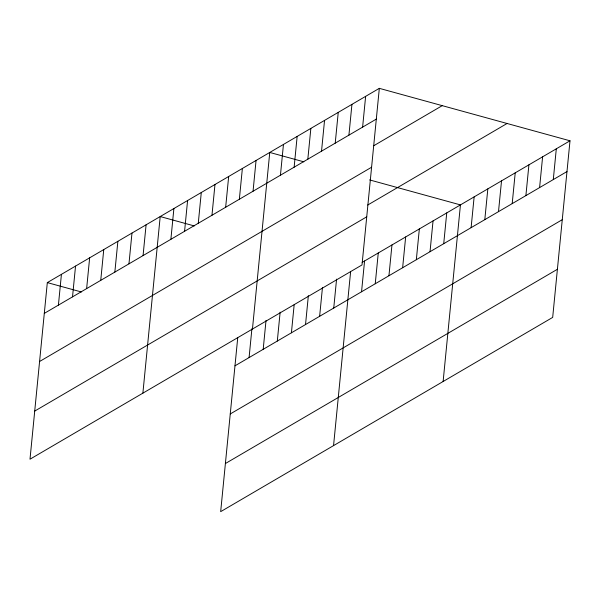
<?xml version="1.0" encoding="UTF-8"?>
<svg xmlns="http://www.w3.org/2000/svg" width="600" height="600" viewBox="0 0 600 600"><rect width="100%" height="100%" fill="white"/><g stroke="black" fill="none" stroke-linecap="round" stroke-linejoin="round"><path stroke-width="0.9" d="M379.327 88.343L47.318 282.6L30 459.202L362.01 264.945L379.327 88.343L570 140.797L552.683 317.4L220.673 511.658L237.72 337.853M58.41 305.123L61.425 274.343M72.517 296.865L75.54 266.085M86.633 288.608L89.648 257.827M100.74 280.35L103.755 249.577M114.847 272.1L117.87 241.32M128.962 263.843L131.977 233.062M143.07 255.585L146.093 224.805M142.882 393.158L160.2 216.548L194.28 225.93M170.88 239.317L173.895 208.538M184.575 231.3L187.59 200.528M198.27 223.29L201.285 192.51M211.965 215.272L214.98 184.5M225.66 207.263L228.675 176.483M239.355 199.252L242.37 168.472M253.05 191.235L256.065 160.455M249.083 357.577L251.917 328.665M252.45 329.055L269.76 152.445L303.847 161.82M263.19 349.32L266.025 320.407M280.44 175.208L283.455 144.435M294.135 167.197L297.15 136.417M277.305 341.062L280.14 312.15M307.83 159.18L310.853 128.407M291.413 332.805L294.157 304.83M321.525 151.17L324.548 120.39M305.528 324.555L308.362 295.635M335.22 143.16L338.243 112.38M319.635 316.298L322.47 287.385M348.915 135.142L351.938 104.363M333.743 308.04L336.577 279.127M362.61 127.132L365.632 96.352M333.555 445.612L350.603 271.8M361.553 291.772L364.567 260.993M375.248 283.755L378.263 252.975M388.942 275.745L391.957 244.965M402.638 267.728L405.653 236.955M416.332 259.718L419.347 228.938M430.028 251.708L433.043 220.928M443.722 243.69L446.745 212.91M443.123 381.51L460.44 204.9L369.6 179.91M471.112 227.663L474.135 196.89M484.808 219.653L487.83 188.873M498.502 211.635L501.525 180.863M512.197 203.625L515.22 172.845M525.893 195.615L528.915 164.835M539.595 187.597L542.61 156.817M553.29 179.587L556.305 148.808M44.295 313.38L376.305 119.115M373.77 145.718L442.245 105.653M39.578 361.5L371.587 167.243M367.71 205.028L507.075 123.48M34.718 411.082L366.728 216.825M362.153 262.403L570 140.797M234.975 365.835L566.985 171.57M230.257 413.955L562.26 219.697M225.39 463.537L557.4 269.28M47.318 282.6L81.398 291.975"/></g></svg>
